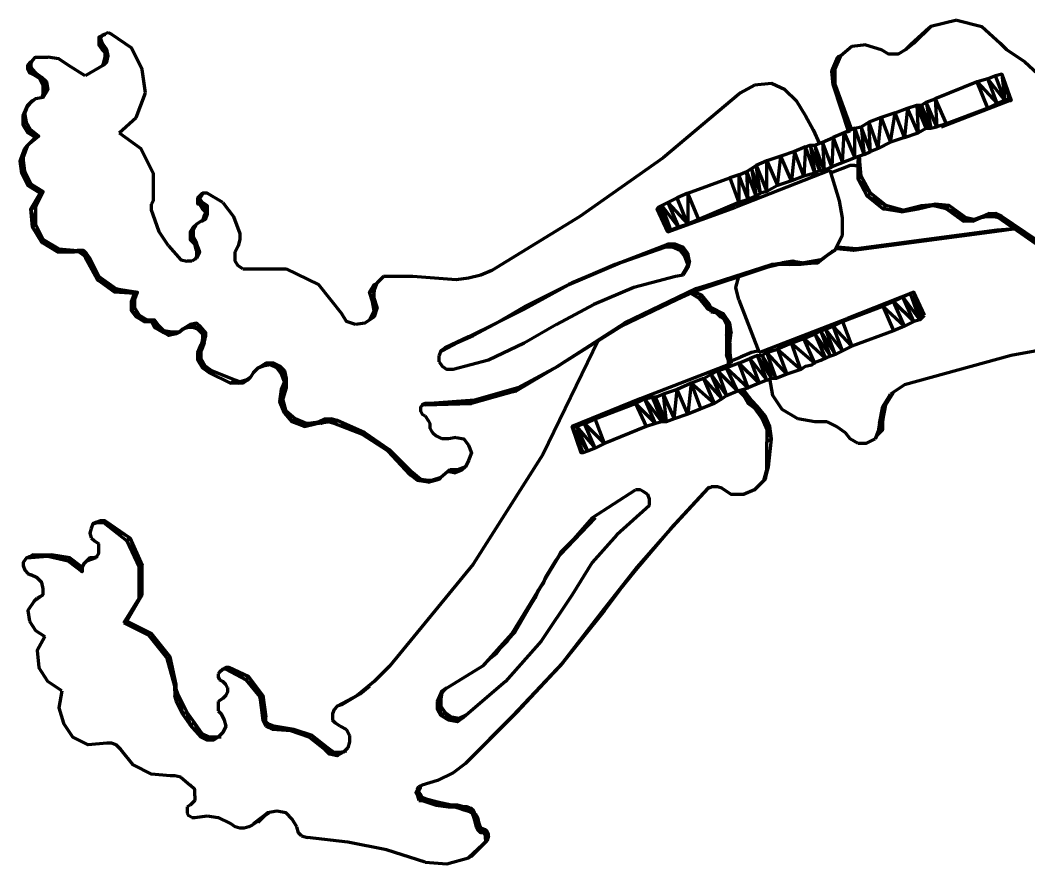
# Model space of a CAD drawing. Header units: inches. Extents: x -243 to 239, y -353 to 248.
# Drawn here: x -228.2 to -119.4, y -353.3 to -262.3 of the extents above; entities that cross this region are included whole.
import ezdxf

# ---------------------------------------------------------------- set-up
doc = ezdxf.new("R2010")
doc.units = ezdxf.units.IN
doc.layers.add('P', color=250, linetype='CONTINUOUS', lineweight=100)

msp = doc.modelspace()

# ---------------------------------------------------------------- linework, layer by layer
at = {"layer": 'P', "color": 161, "linetype": 'CONTINUOUS'}
for points in [[(-127.17, -262.33), (-130, -263), (-130.17, -263.17), (-132.17, -265), (-130, -263), (-131.83, -264.83)], [(-127.17, -262.33), (-124.5, -263), (-122.5, -264.83), (-122.33, -265)], [(-137, -265), (-138.5, -265.17), (-139.67, -266.17), (-140, -266.33)], [(-137, -265), (-135.33, -265.5), (-134.5, -266)], [(-132.67, -265.5), (-131.83, -264.83), (-132.67, -265.5)], [(-132.17, -265), (-132.67, -265.5)], [(-131.83, -264.83), (-132.17, -265)], [(-122.33, -265), (-122, -265.33), (-121.83, -265.5), (-119.83, -266.83), (-118, -268.5)], [(-140.67, -267.83), (-140, -266.33), (-140.33, -267.67), (-140.67, -267.83)], [(-140.33, -267.67), (-139.67, -266.17)], [(-132.67, -265.5), (-133.5, -266), (-134.5, -266)], [(-140.33, -267.67), (-140.33, -269.17), (-140.67, -267.83)], [(-140.33, -269.17), (-140.5, -269.33), (-140.67, -267.83)], [(-140.5, -269.33), (-138.83, -274.5)], [(-138.5, -274.17), (-140.33, -269.17)], [(-137.83, -279.5), (-137.83, -277.5), (-137.67, -277.17), (-137.83, -279.5)], [(-137.5, -279.17), (-137.67, -277.17)], [(-136.5, -281), (-137.83, -279.5), (-137.5, -279.17), (-136.5, -281)], [(-137.83, -279.5), (-136.83, -281.33)], [(-136.83, -281.33), (-134.83, -282.33), (-135.17, -282.67), (-136.83, -281.33), (-136.5, -281)], [(-133, -282.83), (-133.17, -283), (-135.17, -282.67), (-133, -282.83), (-134.83, -282.33), (-136.5, -281)], [(-133.17, -283), (-131, -282.33), (-131.33, -282.67)], [(-133.17, -283), (-131.33, -282.67), (-129.83, -282.33)], [(-133, -282.83), (-131, -282.33), (-129.5, -282.17)], [(-131.33, -282.67), (-129.5, -282.17)], [(-128.33, -282.67), (-129.83, -282.33), (-128, -282.33), (-129.5, -282.17), (-129.83, -282.33)], [(-128.33, -282.67), (-126.83, -283.17), (-127.17, -283.5), (-128.33, -282.67), (-128, -282.33)], [(-125.33, -283.83), (-125.5, -284), (-126.5, -284), (-125.33, -283.83), (-126.17, -283.67), (-126.5, -284), (-127.17, -283.5), (-126.17, -283.67), (-126.83, -283.17), (-128, -282.33)], [(-125.5, -284), (-124.5, -283.5), (-124.67, -283.67)], [(-125.5, -284), (-124.67, -283.67), (-124, -283.5), (-123.33, -283.5)], [(-125.33, -283.83), (-124.5, -283.5), (-123.67, -283.17)], [(-123.33, -283.5), (-122.33, -283.5), (-122.67, -283.67), (-123.33, -283.5), (-123, -283.17), (-124, -283.5), (-123.67, -283.17), (-124.67, -283.67)], [(-123.67, -283.17), (-123, -283.17)], [(-107.67, -294.67), (-115, -289), (-107.33, -294.5), (-114.67, -288.67), (-115, -289), (-122.67, -283.67), (-114.67, -288.67), (-122.33, -283.5), (-123, -283.17)]]:
    msp.add_lwpolyline(points, dxfattribs=at)
at = {"layer": 'P', "color": 171, "linetype": 'CONTINUOUS'}
for points in [[(-219.5, -264.33), (-219.33, -264), (-219.67, -264.17), (-219.33, -264)], [(-219.5, -264.33), (-219.67, -264.17), (-219.67, -264.67), (-219.33, -264.83)], [(-218.67, -263.67), (-219, -263.83), (-219.33, -264), (-219, -263.83)], [(-218.67, -263.67), (-218.33, -263.83), (-216.17, -265.33)], [(-219.67, -264.67), (-219.5, -264.33), (-219.33, -264.83)], [(-219.67, -264.67), (-219.67, -265)], [(-219.33, -264.83), (-219.17, -265), (-219.67, -265)], [(-219.17, -265), (-219.33, -265.5), (-219.67, -265), (-219.33, -264.83)], [(-218.83, -265.5), (-219, -265.83), (-219.33, -265.5), (-218.83, -265.5), (-219.17, -265)], [(-215, -267.67), (-216.17, -265.33)], [(-226.83, -266.67), (-226.5, -266.33), (-225.17, -266.33)], [(-223, -267.17), (-224, -266.5), (-225.17, -266.33)], [(-219.17, -267), (-219, -266.33), (-218.83, -266.83), (-219.17, -267.17)], [(-219, -265.83), (-218.67, -266.17), (-219, -266.33), (-219, -265.83)], [(-218.83, -266.83), (-218.67, -266.17), (-218.83, -265.5)], [(-227.33, -267.17), (-227, -266.83), (-227, -267)], [(-227, -267.33), (-227.17, -268), (-227.33, -267.67), (-227.33, -267.17), (-227, -267)], [(-227, -267.33), (-227.33, -267.67), (-227, -267), (-227, -267.33)], [(-227, -267.33), (-226.83, -267.67), (-227.17, -268)], [(-227, -266.83), (-226.83, -266.67), (-227, -267)], [(-221.17, -268.33), (-223, -267.17)], [(-219.17, -267.17), (-221.17, -268.33)], [(-219.17, -267.17), (-219.17, -267), (-219.33, -267.17)], [(-218.83, -266.83), (-219.17, -267)], [(-226.83, -267.67), (-226.83, -268.17), (-227.17, -268)], [(-226.83, -267.67), (-226.5, -268), (-226.83, -268.17)], [(-225.83, -268.5), (-225.67, -269.33), (-226, -268.67), (-225.83, -268.5), (-226.5, -268), (-226, -268.67), (-226.83, -268.17)], [(-225.33, -269), (-225.67, -270.17), (-225.67, -269.33), (-225.33, -269), (-225.83, -268.5)], [(-214.67, -270.17), (-215, -267.67)], [(-225.33, -269), (-225.17, -269.83), (-225.67, -270.17)], [(-149, -269.33), (-150.5, -270.17)], [(-145.67, -269.83), (-147.17, -269.17), (-149, -269.33)], [(-225.67, -270.67), (-226.5, -270.83)], [(-225.67, -270.67), (-225.67, -270.17), (-225.83, -270.67)], [(-225.67, -270.67), (-225.17, -269.83)], [(-215.67, -272.83), (-214.67, -270.17)], [(-150.5, -270.17), (-150.67, -270.33), (-158.83, -277.17), (-167.83, -283.5), (-177.33, -289.33)], [(-150.5, -270.17), (-158.83, -277.17)], [(-145.67, -269.83), (-144.5, -271), (-143.5, -272.67)], [(-227, -274.17), (-227.33, -274.5), (-227.83, -273.67), (-227, -274.17), (-227.5, -273.33), (-227.67, -272.33), (-227.83, -272.67), (-227.5, -271.83), (-227.67, -272.33)], [(-227.33, -271.5), (-226.83, -271), (-227.5, -271.83), (-227.33, -271.5), (-227.67, -272.33)], [(-226.83, -271), (-226.5, -270.83), (-227.33, -271.5)], [(-227.83, -272.67), (-227.5, -273.33), (-227.83, -273.67), (-227.83, -272.67)], [(-217.5, -274.5), (-215.67, -272.83)], [(-143.5, -272.67), (-142.67, -274.17), (-142, -275.67)], [(-227.67, -276.17), (-226.5, -275), (-227.33, -275.83)], [(-227, -274.17), (-226.5, -275), (-227.33, -274.5)], [(-226.5, -275), (-226.17, -274.83), (-227.33, -275.83)], [(-226.17, -274.83), (-227, -274.17)], [(-217.5, -274.5), (-215.17, -276.17), (-213.83, -278.83), (-213.83, -281.83), (-214, -282.17)], [(-227.33, -280.17), (-227, -280), (-227.67, -278.67), (-227.33, -280.17), (-228, -278.83), (-227.67, -278.67), (-227.83, -277.17), (-227.33, -275.83), (-228.17, -277.5), (-227.67, -276.17), (-227.33, -275.83)], [(-228.17, -277.5), (-227.83, -277.17), (-228, -278.83), (-228.17, -277.5)], [(-140.83, -278.5), (-151, -282.5)], [(-139.83, -281.83), (-140.33, -280.17), (-140.83, -278.5)], [(-227.33, -280.17), (-226, -281)], [(-227, -280), (-225.67, -280.83), (-226, -281), (-227, -280)], [(-226.83, -284.67), (-227, -282.67), (-226, -281), (-226.5, -282.5)], [(-226.5, -282.5), (-225.67, -280.83)], [(-209, -281.5), (-208.83, -281.33), (-208.67, -281.33)], [(-208.83, -281.5), (-209, -282.17), (-209, -281.5), (-208.67, -281.33)], [(-208.83, -281.5), (-209, -281.83), (-208.67, -281.33), (-208.83, -281.5)], [(-208.83, -281.5), (-208.67, -281.83), (-209, -282.17)], [(-208.83, -281.33), (-208.5, -281), (-208.67, -281.33)], [(-208.33, -281), (-208.5, -281)], [(-206.33, -282), (-208, -281), (-208.33, -281)], [(-226.5, -284.33), (-227, -282.67), (-226.5, -282.5), (-226.5, -284.33)], [(-214, -282.83), (-214, -282.17)], [(-208.67, -281.83), (-208.83, -282.17), (-209, -282.17)], [(-208.5, -282.67), (-208.83, -282.17), (-208.5, -282), (-208.5, -282.67)], [(-208.5, -282), (-208.67, -281.83)], [(-208, -282.33), (-208.17, -283), (-208.5, -282.67), (-208, -282.33), (-208.5, -282)], [(-208, -282.33), (-208, -282.83), (-208.17, -283), (-208.33, -283.5), (-208, -282.83), (-208, -283.33)], [(-206.33, -282), (-205.17, -283.5), (-204.5, -285.33)], [(-139.5, -283.67), (-139.83, -281.83)], [(-213.83, -283.33), (-214, -282.83)], [(-212.17, -286.67), (-213.17, -285.17), (-213.83, -283.33)], [(-208.17, -283.83), (-208.67, -284)], [(-208.17, -283.83), (-208, -283.33), (-208.5, -284), (-208.33, -283.5), (-208, -283.33)], [(-139.5, -285.5), (-139.5, -283.67)], [(-226.5, -284.33), (-225.67, -286), (-226.83, -284.67)], [(-225.67, -286), (-225.83, -286.33), (-226.83, -284.67), (-226.5, -284.33)], [(-209.5, -285), (-209.5, -284.67), (-209.83, -285.17), (-209.5, -285.67)], [(-209.5, -284.67), (-209.17, -284.33), (-209.5, -285)], [(-208.67, -284), (-209.17, -284.33)], [(-224, -287), (-224.17, -287.33), (-225.83, -286.33), (-224, -287), (-225.67, -286)], [(-209.83, -285.17), (-209.5, -285), (-209.5, -285.67)], [(-209.83, -285.17), (-209.83, -286)], [(-209.5, -285.67), (-209.17, -286.33), (-209.83, -286)], [(-209.17, -286.33), (-209.33, -286.5), (-209.83, -286), (-209.5, -285.67)], [(-204.5, -285.33), (-204.5, -286), (-204.67, -286.67), (-205, -287.33)], [(-139.5, -285.5), (-140.33, -287.17), (-141.83, -288.17)], [(-224, -287), (-222, -287.17)], [(-212.17, -286.67), (-210.83, -288.17), (-210.17, -288.33)], [(-209, -286.83), (-209.17, -287.17), (-209.33, -286.5), (-209, -286.83), (-209.17, -286.33)], [(-209, -286.83), (-208.83, -287.33), (-209.17, -287.17), (-209.17, -287.83), (-208.83, -287.33), (-209.17, -288)], [(-164, -288.67), (-158.33, -286.5), (-158.67, -286.83)], [(-164, -288.67), (-158.67, -286.83)], [(-163.5, -288.5), (-158.33, -286.5)], [(-157.83, -286.83), (-158.67, -286.83), (-157.5, -286.5), (-158.33, -286.5)], [(-157.5, -286.5), (-156.67, -286.83), (-157.83, -286.83)], [(-156.67, -286.83), (-157, -287.17), (-157.83, -286.83), (-157.5, -286.5)], [(-156.17, -287.5), (-156.5, -287.83), (-157, -287.17), (-156.17, -287.5), (-156.67, -286.83)], [(-224.17, -287.33), (-222, -287.17), (-222.33, -287.33)], [(-224.17, -287.33), (-222.33, -287.33)], [(-221.17, -287.83), (-221.83, -287.33), (-221, -287.5), (-221.33, -287.17), (-221.83, -287.33), (-222.33, -287.33), (-221.33, -287.17), (-222, -287.17)], [(-221.17, -287.83), (-220.67, -288), (-221, -288.17), (-221.17, -287.83), (-221, -287.5)], [(-218, -291.67), (-219.83, -290.33), (-217.83, -291.33), (-219.67, -290), (-219.83, -290.33), (-221, -288.17), (-219.67, -290), (-220.67, -288), (-221, -287.5)], [(-209.17, -288), (-209.67, -288.33)], [(-209.33, -288.17), (-209.17, -287.83), (-209.17, -288)], [(-205, -287.83), (-205, -287.33)], [(-205, -288.33), (-205, -287.83)], [(-156, -288.33), (-156.17, -287.5), (-156.17, -288.67), (-156.5, -287.83)], [(-141.83, -288.17), (-143.67, -288.5), (-142.17, -288.5), (-144, -288.67)], [(-140.33, -287.17), (-140.67, -287.33), (-141.83, -288.17), (-142.17, -288.5)], [(-142.17, -288.5), (-140.67, -287.33)], [(-209.67, -288.33), (-210.17, -288.33)], [(-204.67, -288.83), (-205, -288.33)], [(-204.17, -289.17), (-204.67, -288.83)], [(-204.17, -289.17), (-199.5, -289.17)], [(-199.5, -289.17), (-196, -290.83), (-193.5, -294)], [(-163.5, -288.5), (-164, -288.67), (-169, -290.83), (-163.5, -288.5), (-168.67, -290.67), (-169, -290.83)], [(-156.17, -289), (-156.83, -289.83), (-156.5, -289.33), (-156.17, -289)], [(-156, -288.33), (-156.17, -288.67), (-156.5, -289.33), (-156, -288.33), (-156.17, -289), (-156.67, -289.83)], [(-146.33, -288.67), (-147.17, -288.67), (-147.67, -289), (-155.33, -291.33), (-155.67, -291.67)], [(-146.33, -288.67), (-147.67, -289), (-155.67, -291.67)], [(-155.33, -291.33), (-147.17, -288.67)], [(-147.17, -288.67), (-146, -288.5)], [(-144, -288.67), (-145.17, -288.67), (-144.83, -288.33), (-146, -288.5), (-145.17, -288.67), (-146.33, -288.67), (-146, -288.5)], [(-144.83, -288.33), (-143.67, -288.5), (-144, -288.67), (-144.83, -288.33)], [(-189, -290), (-189.67, -290.67)], [(-188.17, -290), (-189, -290)], [(-183.5, -290.17), (-185.83, -290), (-188.17, -290)], [(-181.17, -290.33), (-183.5, -290.17)], [(-177.33, -289.33), (-178.5, -289.83), (-179.83, -290.17), (-181.17, -290.33)], [(-157.5, -290), (-162, -291.17), (-166.33, -293), (-170.33, -295.17)], [(-156.67, -289.83), (-157.5, -290)], [(-215.83, -291.83), (-218, -291.67), (-217.83, -291.33)], [(-217.83, -291.33), (-215.5, -291.67), (-215.83, -291.83), (-217.83, -291.33)], [(-190, -292.33), (-190, -291.5), (-189.67, -290.67), (-190.5, -291.67), (-190, -290.83), (-189.67, -290.67)], [(-169, -290.83), (-173.83, -293.5), (-176.83, -295), (-179.83, -296.5)], [(-168.67, -290.67), (-173.67, -293.17), (-176.5, -294.83), (-179.33, -296.33)], [(-173.83, -293.5), (-168.67, -290.67)], [(-155.33, -291.33), (-163, -295), (-155.67, -291.67), (-163.33, -295.33), (-163, -295), (-170.5, -299.83)], [(-216.17, -293.67), (-216.17, -292.67), (-215.83, -291.83), (-215.83, -292.5)], [(-215.83, -293.33), (-216.17, -292.67), (-215.83, -292.5), (-215.83, -293.33)], [(-215.83, -292.5), (-215.5, -291.67)], [(-190.5, -291.67), (-190, -291.5), (-190.17, -292.67), (-190.5, -291.67)], [(-189.67, -293.33), (-190, -292.33), (-190, -293.67), (-190.17, -292.67), (-190, -292.33)], [(-215.83, -293.33), (-215.33, -294.17), (-216.17, -293.67)], [(-215.33, -294.17), (-215.67, -294.33), (-216.17, -293.67), (-215.83, -293.33)], [(-189.67, -293.33), (-190, -293.67), (-190.5, -294.67), (-189.67, -293.33), (-190, -294.33), (-191, -295), (-192, -295.17)], [(-176.83, -295), (-173.67, -293.17), (-173.83, -293.5)], [(-213.67, -295.5), (-214, -294.83), (-213.17, -295.33), (-213.67, -294.67), (-214, -294.83), (-214.5, -294.67), (-214.83, -294.83), (-215.67, -294.33), (-214.5, -294.67), (-215.33, -294.17)], [(-214.5, -294.67), (-213.67, -294.67)], [(-192, -295.17), (-193, -294.83), (-193.5, -294)], [(-214.83, -294.83), (-214, -294.83)], [(-213.67, -295.5), (-212.67, -295.83), (-212.83, -296), (-213.67, -295.5), (-213.17, -295.33)], [(-212.17, -296.33), (-212.83, -296), (-211.83, -296), (-212.67, -295.83), (-213.17, -295.33)], [(-211.33, -296.17), (-210.67, -295.67), (-210.17, -295.5)], [(-210.67, -295.67), (-211, -296), (-211.33, -296.17)], [(-211, -296), (-210.33, -295.5)], [(-210.17, -295.5), (-209.17, -295), (-209.5, -295.5), (-210.17, -295.5), (-209.83, -295.17), (-210.67, -295.67), (-210.33, -295.5)], [(-210.33, -295.5), (-209.83, -295.17)], [(-209, -295.67), (-209.5, -295.5), (-208.67, -295.5), (-209.17, -295), (-209.83, -295.17)], [(-208.67, -295.5), (-208.5, -296.17), (-209, -295.67), (-208.67, -295.5)], [(-208.17, -296), (-208.67, -295.5)], [(-176.5, -294.83), (-176.83, -295), (-179.33, -296.33), (-179.83, -296.5), (-182.33, -297.67)], [(-170.33, -295.17), (-173.83, -297.17), (-177.67, -299), (-181.5, -300)], [(-163, -295), (-170.17, -299.67), (-174.5, -302)], [(-170.5, -299.83), (-163.33, -295.33)], [(-211, -296), (-211.83, -296), (-211.33, -296.17), (-212.17, -296.33), (-211.83, -296)], [(-208.5, -296.17), (-208.5, -296.83), (-208.67, -297.33)], [(-208.17, -296), (-208.17, -296.5), (-208.5, -296.83)], [(-208.5, -296.83), (-208.17, -296), (-208.5, -296.17)], [(-208.33, -297.17), (-208.5, -296.83)], [(-208.33, -297.17), (-208.17, -296.5)], [(-182.67, -298), (-179.83, -296.5)], [(-182.33, -297.67), (-179.33, -296.33)], [(-208.17, -299.67), (-208.5, -299.83), (-209, -299), (-208.17, -299.67), (-208.67, -298.83), (-208.67, -298), (-209, -298.17), (-208.67, -297.33), (-208.67, -298)], [(-208.33, -297.17), (-208.67, -297.33)], [(-208.33, -297.17), (-208.67, -298)], [(-182.33, -297.67), (-182.83, -298), (-183, -298.5)], [(-182.33, -297.67), (-182.67, -298), (-182.83, -298)], [(-209, -298.17), (-208.67, -298.83), (-209, -299), (-209, -298.17)], [(-183, -299.17), (-183, -298.5)], [(-182.83, -298), (-182.67, -298)], [(-208.5, -299.83), (-207.5, -300.17), (-207.83, -300.33), (-208.5, -299.83)], [(-205, -301.17), (-207.5, -300.17), (-208.17, -299.67)], [(-203, -300.33), (-202.5, -299.83)], [(-202.5, -299.83), (-201.67, -299.33)], [(-202, -299.67), (-202.5, -299.83)], [(-202.5, -299.83), (-202, -299.67)], [(-199.67, -300.17), (-199.67, -301.33), (-200, -300.5), (-199.67, -300.17), (-200.17, -299.67), (-200, -300.5), (-200.5, -299.83), (-200.17, -299.67), (-200.83, -299.33), (-200.5, -299.83), (-201.17, -299.5), (-200.83, -299.33), (-201.67, -299.33), (-201.17, -299.5), (-202, -299.67), (-201.67, -299.33)], [(-170.5, -299.83), (-174.67, -302.33), (-174.5, -302), (-179.17, -303.33), (-174.67, -302.33), (-179.5, -303.67), (-179.17, -303.33), (-184, -303.67)], [(-183, -299.17), (-182.67, -299.67), (-182.17, -300)], [(-181.5, -300), (-182.17, -300)], [(-170.17, -299.67), (-170.5, -299.83), (-174.5, -302)], [(-204.5, -301.33), (-204.67, -301.5), (-205.5, -301.5), (-204.5, -301.33), (-205, -301.17), (-205.5, -301.5), (-207.83, -300.33)], [(-204.67, -301.5), (-203.83, -301.17), (-204.17, -301.5)], [(-203.67, -301.17), (-204.17, -301.5), (-204.67, -301.5)], [(-203, -300.33), (-203.33, -300.83), (-203.83, -301.17), (-204.5, -301.33)], [(-203.67, -301.17), (-203.33, -300.83), (-204.17, -301.5)], [(-199.67, -300.17), (-199.5, -301), (-199.67, -301.33), (-200, -302.17), (-199.5, -301), (-199.5, -302)], [(-197.33, -305.83), (-198.5, -305.33), (-197.5, -306.17), (-198.83, -305.67), (-198.5, -305.33), (-199.5, -304.5), (-198.83, -305.67), (-199.67, -304.67), (-199.5, -304.5), (-199.83, -303.17), (-199.67, -304.67), (-200.17, -303.5), (-200, -302.17), (-199.5, -302)], [(-199.83, -303.17), (-200.17, -303.5), (-199.5, -302), (-199.83, -303.17)], [(-185, -304), (-184.67, -303.83)], [(-185, -304), (-185, -304.5), (-184.83, -304.83), (-184.5, -305)], [(-184.5, -303.83), (-184.83, -303.83), (-184.5, -303.67), (-184.83, -303.83)], [(-184.5, -303.67), (-184.67, -303.83)], [(-184.5, -303.83), (-179.5, -303.67), (-184.5, -303.67)], [(-184, -303.67), (-184.5, -303.83), (-184.5, -303.67)], [(-195, -305.67), (-195.33, -305.33), (-195.67, -305.83), (-196, -305.67), (-196.17, -305.83), (-197.33, -305.83), (-197.5, -306.17)], [(-197.33, -305.83), (-196, -305.67), (-195.33, -305.33), (-194.67, -305.33)], [(-194.33, -305.83), (-195, -305.67), (-194.67, -305.33)], [(-191.33, -307), (-194, -305.5), (-194.67, -305.33)], [(-194, -305.5), (-194.33, -305.83), (-194.67, -305.33)], [(-188.5, -308.83), (-191.33, -307), (-188.33, -308.67), (-191, -306.83), (-194, -305.5)], [(-184.5, -305), (-184.17, -305.5), (-184, -305.83), (-184, -306.33), (-183.83, -306.67), (-183.67, -306.83), (-183.33, -307.17)], [(-197.5, -306.17), (-196.17, -305.83), (-195, -305.67)], [(-191, -306.83), (-191.33, -307), (-194.33, -305.83)], [(-182.67, -307.5), (-183.33, -307.17)], [(-182, -307.5), (-182.67, -307.5)], [(-181.17, -307.33), (-182, -307.5)], [(-181.17, -307.33), (-180.33, -307.5), (-179.83, -308.17)], [(-188.5, -308.83), (-186, -311), (-186.17, -311.33), (-188.5, -308.83), (-188.33, -308.67)], [(-185.33, -312), (-186.17, -311.33), (-185, -311.83), (-186, -311), (-188.33, -308.67)], [(-179.83, -308.17), (-179.5, -309), (-179.83, -309.83), (-180.17, -310.5), (-181, -310.83)], [(-181.83, -310.83), (-182.83, -311.67), (-183.83, -312)], [(-181.83, -310.83), (-181.33, -311.17), (-182.17, -311)], [(-181, -310.83), (-181.83, -310.83)], [(-180.17, -310.5), (-180.5, -310.83), (-181, -310.83), (-181.33, -311.17)], [(-181.33, -311.17), (-180.5, -310.83)], [(-185, -311.83), (-183.83, -312), (-185.33, -312)], [(-183.83, -312), (-184.17, -312.17), (-185.33, -312), (-185, -311.83)], [(-183, -311.83), (-182.83, -311.67), (-184.17, -312.17)], [(-184.17, -312.17), (-183, -311.83)]]:
    msp.add_lwpolyline(points, dxfattribs=at)
at = {"layer": 'P', "color": 0, "linetype": 'CONTINUOUS'}
for points in [[(-121.5, -270.83), (-122.33, -268.17), (-121.33, -271), (-122.33, -268.17), (-122, -271), (-123.83, -268.67)], [(-122.33, -268.17), (-123, -268.33), (-123.83, -268.67)], [(-122, -271), (-123, -268.33)], [(-122.33, -268.17), (-122.33, -268.17)], [(-125, -269), (-129.5, -270.83)], [(-122.83, -271.33), (-123.83, -268.67), (-125, -269), (-122.83, -271.33), (-123.83, -271.83), (-125, -269)], [(-133.83, -272.33), (-132.5, -271.83), (-131.5, -271.5), (-131, -271.5), (-130.5, -271.17)], [(-131.5, -271.5), (-131.33, -274.5), (-132.5, -271.83), (-132.83, -275), (-133.83, -272.33)], [(-130.5, -274), (-131.5, -271.5), (-130.17, -274), (-131.33, -271.5)], [(-130.5, -271.17), (-129.5, -270.83), (-129.33, -273.83), (-130.5, -271.17), (-130, -274), (-131, -271.5), (-130.17, -274)], [(-129.5, -270.83), (-128.33, -273.5), (-129.33, -273.83)], [(-128.83, -273.83), (-121.5, -271)], [(-123.83, -271.83), (-128.33, -273.5)], [(-121.5, -270.83), (-122, -271), (-122.83, -271.33)], [(-121.33, -271), (-121.5, -270.83)], [(-121.5, -271), (-121.33, -271)], [(-132.83, -275), (-134.33, -275.5), (-133.83, -272.33), (-135.33, -272.83), (-134.33, -275.5), (-135.67, -276.17), (-135.33, -272.83), (-136.67, -273.33), (-135.67, -276.17), (-136.5, -276.5), (-136.67, -273.33)], [(-137.17, -276.83), (-138.17, -277.17), (-138.17, -274), (-139.33, -274.5), (-138.17, -277.17)], [(-138.17, -274), (-137.5, -273.83), (-137.17, -276.83), (-138.17, -274)], [(-136.5, -276.5), (-137.5, -273.83), (-136.67, -273.33)], [(-132.83, -275), (-131.33, -274.5), (-130.5, -274), (-130, -274), (-129.33, -273.83)], [(-140.5, -275), (-140.67, -278.17), (-141.67, -275.5), (-141.5, -278.5), (-142.5, -275.83), (-142, -278.5), (-143, -275.83), (-142.5, -278.83), (-143.5, -276), (-143.67, -279.17), (-144.67, -276.5), (-145, -279.67), (-146.17, -277)], [(-143.5, -276), (-143, -275.83), (-142.5, -275.83), (-141.67, -275.5), (-140.5, -275)], [(-139.5, -277.67), (-139.33, -274.5), (-140.5, -275), (-139.5, -277.67)], [(-143.5, -276), (-144.67, -276.5), (-146.17, -277)], [(-145, -279.67), (-146.5, -280.17), (-146.17, -277), (-147.67, -277.5), (-146.5, -280.17), (-147.67, -280.83), (-147.67, -277.5), (-148.83, -278), (-147.67, -280.83), (-148.33, -281), (-148.83, -278)], [(-138.17, -277.17), (-140.67, -278.17)], [(-137.17, -276.83), (-136.5, -276.5)], [(-149.83, -278.67), (-149.33, -278.33), (-148.83, -281.33), (-149.83, -278.67)], [(-148.33, -281), (-149.33, -278.33), (-148.83, -278)], [(-142.5, -278.83), (-142, -278.5), (-141.5, -278.5), (-140.67, -278.17)], [(-138.17, -278), (-138.67, -278), (-139.5, -278.33), (-140.83, -278.83)], [(-138.17, -278), (-137.83, -278)], [(-156.17, -281), (-151.67, -279.33), (-150.67, -282)], [(-150.67, -279), (-150.67, -282), (-155, -283.83)], [(-150.67, -279), (-151.67, -279.33)], [(-149.67, -281.67), (-150.67, -279), (-149.83, -278.67)], [(-148.83, -281.33), (-149.67, -281.67), (-149.83, -278.67)], [(-142.5, -278.83), (-143.67, -279.17), (-145, -279.67)], [(-155, -283.83), (-156.17, -281), (-156.17, -284.33), (-157.33, -281.5), (-158.33, -282), (-156.17, -284.33), (-157.17, -284.67), (-158, -285)], [(-156.17, -281), (-157.33, -281.5)], [(-148.83, -281.33), (-148.33, -281)], [(-158.33, -285.17), (-158.33, -285.17), (-159.5, -282.67), (-159.33, -282.5)], [(-158, -285), (-159, -282.33), (-159.33, -282.5), (-158, -285), (-158.33, -285.17), (-159.33, -282.5)], [(-158.33, -282), (-157.17, -284.67), (-159, -282.33), (-158.33, -282)], [(-158.33, -285.17), (-151, -282.5)], [(-149.67, -281.67), (-150.67, -282)], [(-155, -283.83), (-156.17, -284.33)], [(-130.67, -294.17), (-131.83, -291.67), (-139, -294.5)], [(-131.83, -291.67), (-132.17, -291.83), (-134, -292.67)], [(-134, -292.67), (-131.83, -294.83), (-133, -292.17)], [(-131.17, -294.67), (-133, -292.17)], [(-130.83, -294.33), (-131.83, -291.67), (-131.17, -294.67), (-132.17, -291.83)], [(-131.83, -291.67), (-131.83, -291.67)], [(-139.5, -294.83), (-135.17, -293.17), (-134, -295.83), (-138.5, -297.5)], [(-132.83, -295.33), (-134, -292.67), (-135.17, -293.17), (-132.83, -295.33), (-134, -295.83)], [(-131.17, -294.67), (-131.83, -294.83), (-132.83, -295.33)], [(-131.17, -294.67), (-130.83, -294.33), (-130.67, -294.17)], [(-145, -297.17), (-143.67, -296.67), (-142.5, -296.17), (-141.83, -295.83), (-141.33, -295.67)], [(-139.5, -298), (-141.33, -295.67), (-140.33, -298.33), (-141.83, -295.83)], [(-141.33, -295.67), (-140.5, -295.33)], [(-140.5, -295.33), (-139.5, -294.83), (-138.5, -297.5), (-140.5, -295.33)], [(-138.5, -297.5), (-139.5, -298), (-140.5, -295.33)], [(-145, -297.17), (-142.5, -299.33), (-143.67, -296.67)], [(-142.5, -296.17), (-141.33, -298.83), (-143.67, -296.67)], [(-142.5, -296.17), (-140.83, -298.5), (-141.83, -295.83)], [(-145.5, -300.5), (-147.67, -298.17), (-146.5, -297.83), (-145.5, -300.5)], [(-144, -300), (-145, -297.17), (-146.5, -297.83), (-144, -300), (-145.5, -300.5), (-146.67, -301)], [(-151.5, -299), (-151.33, -299), (-150.5, -298.67)], [(-148.5, -301.5), (-150.67, -299.33), (-149.5, -298.83), (-148.5, -301.5)], [(-149.33, -298.17), (-150.5, -298.67)], [(-147.67, -301.17), (-148.67, -298.5), (-149.5, -298.83), (-147.67, -301.17), (-148.5, -301.5), (-149.67, -302)], [(-148.5, -298), (-149.33, -298.17)], [(-147.67, -301.17), (-147.17, -301), (-148.67, -298.5), (-148.17, -298.5), (-147.17, -301)], [(-146.67, -301), (-147.67, -298.17), (-148.17, -298.5), (-146.67, -301), (-147.17, -301)], [(-144, -300), (-143.5, -299.67), (-142.83, -299.5), (-142.33, -299.17), (-141.83, -299), (-141.17, -298.67), (-140.67, -298.5), (-140.17, -298.33), (-139.5, -298)], [(-154.5, -301), (-153.67, -300.5), (-153, -300.17), (-152, -299.83)], [(-153, -300.17), (-150.83, -302.33), (-152, -299.83)], [(-149.67, -302), (-150.67, -299.33), (-152, -299.83), (-149.67, -302)], [(-154.5, -301), (-155.83, -301.5), (-157.33, -302.17)], [(-154.5, -301), (-153.33, -303.67), (-155.83, -301.5), (-154.83, -304.17)], [(-154.5, -301), (-152.5, -303.17), (-153.67, -300.5)], [(-153, -300.17), (-152, -302.83), (-153.67, -300.5)], [(-156.17, -304.83), (-157.67, -305.33), (-157.33, -302.17), (-158.83, -302.67), (-157.67, -305.33), (-158.5, -305.67), (-158.83, -305.67)], [(-155.83, -301.5), (-156.17, -304.83), (-157.33, -302.17)], [(-153.33, -303.67), (-152.5, -303.17), (-152, -302.83), (-150.83, -302.33), (-149.67, -302)], [(-161.33, -303.17), (-168.67, -306.17)], [(-159.67, -305.83), (-160.83, -303.17), (-161.83, -303.67), (-159.67, -305.83), (-160.67, -306.17)], [(-159, -305.67), (-160.83, -303.17), (-160, -303), (-159, -305.67)], [(-160, -303), (-159.83, -303), (-158.83, -305.67), (-160, -303)], [(-158.83, -305.67), (-159.67, -303), (-159.83, -303)], [(-158.5, -305.67), (-159.67, -303), (-158.83, -302.67), (-158.5, -305.67)], [(-166.17, -305.33), (-161.83, -303.67), (-160.67, -306.17), (-165.17, -308)], [(-153.33, -303.67), (-156.17, -304.83)], [(-167.33, -305.83), (-166.17, -305.33)], [(-165.17, -308), (-166.17, -305.33)], [(-168.67, -306.17), (-168.67, -306.17), (-167.67, -309)], [(-167, -308.83), (-168.67, -306.17), (-168.17, -306.17), (-167, -308.83)], [(-168.67, -306.17), (-167.5, -309), (-167.67, -309), (-168.67, -306.17), (-168.67, -306.17)], [(-166.17, -308.5), (-167.33, -305.83), (-168.17, -306.17), (-166.17, -308.5), (-167, -308.83), (-167.5, -309)], [(-166.17, -308.5), (-165.17, -308), (-167.33, -305.83)], [(-158.83, -305.67), (-159, -305.67), (-159.67, -305.83)]]:
    msp.add_lwpolyline(points, dxfattribs=at)
at = {"layer": 'P', "color": 141, "linetype": 'CONTINUOUS'}
for points in [[(-121, -284.83), (-122.83, -285), (-123.17, -285.17), (-138, -287), (-138.33, -287.17), (-140, -286.83), (-140.17, -287), (-140.33, -287)], [(-121, -284.83), (-122.83, -285), (-138, -287)], [(-120.83, -284.83), (-123.17, -285.17)], [(-123.17, -285.17), (-138.33, -287.17)], [(-140.17, -287), (-140.33, -287)], [(-140, -286.83), (-140.17, -286.83)], [(-138.33, -287.17), (-140.17, -287)], [(-138, -287), (-140, -286.83)], [(-150.67, -292.5), (-151, -291.17), (-150.67, -290)], [(-150.67, -292.5), (-148.5, -298.17)], [(-148.5, -298.17), (-139, -294.5)], [(-109.5, -296.33), (-121.33, -298.5), (-132.83, -301.67), (-134.33, -302.67)], [(-144.33, -305.33), (-146, -304.33), (-147, -302.83), (-147.33, -301)], [(-135.17, -304), (-134.83, -303.83), (-134.33, -302.67)], [(-135.17, -304), (-134.33, -302.67)], [(-134.83, -303.83), (-134, -302.5)], [(-135.83, -307.17), (-135.17, -306.5), (-135.17, -305.5), (-134.83, -303.83)], [(-135.17, -304), (-135.17, -305.5), (-135.5, -305.83)], [(-135.5, -305.83), (-135.17, -304)], [(-141.17, -305.67), (-142.5, -305.67), (-144.33, -305.33)], [(-139.17, -306.83), (-140.17, -306.17), (-141.17, -305.67)], [(-135.5, -305.83), (-135.17, -306.5), (-135.67, -306.67), (-135.83, -307.17), (-136, -307.5)], [(-135.5, -305.83), (-135.67, -306.67), (-136, -307.5)], [(-137.83, -308), (-138.67, -307.5), (-139.17, -306.83)], [(-136, -307.5), (-137, -308), (-137.83, -308)]]:
    msp.add_lwpolyline(points, dxfattribs=at)
at = {"layer": 'P', "color": 151, "linetype": 'CONTINUOUS'}
for points in [[(-155, -292.33), (-154.67, -292), (-155.83, -291.67)], [(-155.83, -291.83), (-155, -292.33), (-154.17, -293.33), (-154, -293.5)], [(-153.83, -293), (-154.67, -292), (-155.5, -291.67)], [(-155, -292.33), (-153.83, -293), (-154.17, -293.33)], [(-153.83, -293.67), (-153.67, -293.33), (-154, -293.5), (-153.67, -293.33), (-154.17, -293.33)], [(-154, -293.5), (-153.5, -293.67), (-153, -294), (-152.67, -294.33), (-152.33, -294.5), (-152, -295.17), (-152, -296), (-152, -296.83), (-152, -297.67), (-152, -298.5), (-151.83, -299), (-151.83, -299.5)], [(-153.67, -293.33), (-153.83, -293)], [(-153.83, -293.67), (-153.33, -293.5), (-153.67, -293.83)], [(-151.67, -297.17), (-151.5, -296), (-151.67, -295), (-152.33, -294), (-153.67, -293.33), (-153.67, -293.33)], [(-151.67, -295), (-152.67, -294.17), (-152.33, -294), (-153.67, -293.83)], [(-152, -296.33), (-151.67, -295), (-152, -295.17)], [(-165.83, -296.83), (-171.83, -309.17), (-179.33, -321), (-188.33, -332), (-190, -333.67)], [(-152, -296.33), (-151.5, -296), (-152, -297.33)], [(-152, -298.5), (-151.67, -297.17), (-152, -297.33)], [(-151.67, -297.17), (-151.67, -298.17), (-151.5, -299.33)], [(-151.67, -298.17), (-152, -298.5), (-151.5, -299.33)], [(-151.5, -299.33), (-151.83, -299.5), (-161.33, -303.17)], [(-149.33, -303.33), (-149.83, -302.67), (-150.17, -302.17)], [(-150.67, -302.33), (-150.17, -302.83), (-149.67, -303.67)], [(-147.33, -306.17), (-147.67, -306.5), (-147.83, -305), (-148.17, -305.33), (-148.67, -304), (-149, -304.17), (-149.33, -303.33), (-149.67, -303.67), (-149.83, -302.67), (-150.17, -302.83), (-150.33, -302.33)], [(-148.67, -304), (-149.33, -303.33)], [(-149, -304.17), (-149.67, -303.67)], [(-149, -304.17), (-148.17, -305.33), (-147.67, -306.5), (-147.67, -307.83)], [(-148.67, -312.67), (-147.83, -311.83), (-147.5, -310.5), (-147.17, -307.5), (-147.33, -306.17), (-147.83, -305), (-148.67, -304)], [(-147.67, -306.5), (-147.17, -307.5), (-147.67, -307.83)], [(-149, -313), (-148, -312), (-147.67, -310.83), (-147.67, -307.83)], [(-147.5, -310.5), (-147.67, -310.83), (-147.83, -311.83), (-148, -312), (-148.67, -312.67), (-149, -313), (-150.17, -313.5), (-151.5, -313.5), (-152.5, -312.83)], [(-166.5, -316), (-161.83, -313)], [(-154, -312.83), (-157.83, -317), (-158, -317.17), (-161.67, -321.33), (-161.83, -321.67)], [(-160.5, -313.5), (-161, -313.17), (-161.33, -313), (-161.83, -313)], [(-158, -317.17), (-154, -312.83)], [(-157.83, -317), (-153.83, -312.67)], [(-154, -312.83), (-153.67, -312.67)], [(-152.5, -312.83), (-153, -312.67), (-153.67, -312.67)], [(-160.33, -314.67), (-160.33, -314), (-160.5, -313.5)], [(-160.67, -315), (-163.83, -317.83), (-166.5, -320.83), (-168.67, -324.33)], [(-160.33, -314.67), (-160.67, -315)], [(-219.83, -316.5), (-219.5, -316.33), (-220.33, -316.67)], [(-219, -316.33), (-219.5, -316.33), (-220, -316.5)], [(-219.83, -316.5), (-219, -316.33), (-219.17, -316.5)], [(-219, -316.33), (-216.33, -318.17), (-215, -321.17)], [(-166.5, -316), (-170, -320), (-172.83, -324.67), (-175.17, -328.5)], [(-172.5, -324.33), (-169.83, -319.67), (-166.17, -316)], [(-166.17, -316), (-170, -320), (-169.83, -319.67)], [(-220, -316.5), (-220.33, -316.67), (-220.5, -317.17), (-220.67, -317.67), (-220.5, -318.17)], [(-220.33, -316.67), (-219.83, -316.5), (-219.17, -316.5)], [(-216.67, -318.5), (-216.33, -318.17), (-219.17, -316.5)], [(-219.17, -316.5), (-216.67, -318.5), (-215.33, -321.33)], [(-157.83, -317), (-161.67, -321.33), (-165.17, -326), (-169.67, -331.67), (-174.67, -337)], [(-158, -317.17), (-161.83, -321.67), (-165.5, -326.17)], [(-220.5, -318.17), (-220.17, -318.5)], [(-220.17, -318.5), (-219.67, -318.83)], [(-216.67, -318.5), (-215, -321.17), (-215.33, -321.33)], [(-219.67, -319.83), (-219.67, -319.33), (-219.67, -318.83)], [(-227.5, -320.33), (-227.83, -320.83), (-227.83, -321.17), (-227.67, -321.67)], [(-227.5, -320.33), (-227.17, -320.17), (-227, -320.33)], [(-225.17, -320.17), (-227, -320.33), (-227.5, -320.33)], [(-227.17, -320.17), (-226.83, -320), (-224.83, -320)], [(-220, -320.33), (-220.17, -320.33), (-220.5, -320.5), (-220.67, -320.33), (-221.33, -321), (-221.5, -321.33), (-221.5, -321.83), (-222.83, -320.33), (-223, -320.67), (-224.83, -320), (-225.17, -320.17), (-226.83, -320), (-227, -320.33)], [(-221.5, -321.83), (-223, -320.67), (-225.17, -320.17)], [(-221.5, -321.33), (-222.83, -320.33), (-224.83, -320)], [(-220.5, -320.5), (-221, -320.67)], [(-220.17, -320.33), (-220.67, -320.33)], [(-220, -320.33), (-220.5, -320.5)], [(-219.83, -320.17), (-220.17, -320.33)], [(-219.67, -319.83), (-220, -320.33)], [(-170, -320), (-170.5, -320.67), (-171, -321.5), (-171.5, -322.33), (-171.83, -323.17), (-172.33, -323.83), (-172.67, -324.67), (-173.17, -325.5), (-173.67, -326.33), (-174.17, -327), (-174.67, -327.83), (-175.17, -328.67), (-175.67, -329.33), (-176.33, -330), (-176.83, -330.67), (-177.67, -331.33), (-178.33, -332)], [(-227.67, -321.67), (-227.33, -322)], [(-215, -324.33), (-215.33, -321.33)], [(-215.33, -324.67), (-215.33, -321.33)], [(-215, -324.33), (-215, -321.17)], [(-161.67, -321.33), (-165.5, -326.17)], [(-227.33, -322), (-227, -322.17)], [(-225.67, -324.33), (-225.67, -323.67), (-225.83, -323), (-226.33, -322.5), (-227, -322.17)], [(-226.67, -325), (-227.33, -326), (-227.17, -327.17)], [(-225.67, -324.33), (-226.67, -325), (-226.33, -324.67)], [(-225.67, -324.33), (-226.67, -325)], [(-225.67, -324.33), (-226.33, -324.67)], [(-217, -327.33), (-215.33, -324.67)], [(-215, -324.33), (-215.33, -324.67), (-216.67, -327.17)], [(-211.33, -334), (-212, -331), (-214, -328.5), (-216.67, -327.17), (-215, -324.33)], [(-168.67, -324.33), (-172, -329.33), (-175.83, -333.67), (-180.33, -337.5)], [(-172.5, -324.33), (-174.83, -328.33), (-178, -331.67)], [(-165.5, -326.17), (-170, -332), (-175, -337.33)], [(-165.5, -326.17), (-165.17, -326), (-170, -332)], [(-227.17, -327.17), (-226.5, -328.17)], [(-217, -327.33), (-216.67, -327.17), (-214.33, -328.67)], [(-217, -327.33), (-214.33, -328.67), (-212.33, -331.17)], [(-226.5, -328.17), (-225.5, -328.83)], [(-225.5, -328.83), (-226.33, -330.33), (-226.17, -332.17)], [(-211.5, -335.33), (-211.33, -334.5), (-211.5, -334.67), (-211.33, -334), (-211.5, -334.17), (-212, -331), (-212.33, -331.17), (-214, -328.5), (-214.33, -328.67)], [(-175.17, -328.5), (-178.33, -332), (-182.33, -334.5), (-182.83, -335)], [(-211.5, -334.17), (-212.33, -331.17)], [(-175, -337.33), (-169.67, -331.67), (-170, -332)], [(-223.67, -334.67), (-225.17, -333.67), (-226.17, -332.17)], [(-206.67, -332.67), (-206.83, -332.83)], [(-206.33, -332.33), (-206.67, -332.67), (-206.33, -332.33)], [(-206, -332.17), (-206.33, -332.33), (-206, -332.17), (-206, -332.33)], [(-206, -332.33), (-206.33, -332.33)], [(-206, -332.33), (-203.83, -333.5), (-205.67, -332.17), (-206, -332.33)], [(-205.67, -332.17), (-206, -332.17)], [(-203.5, -333.17), (-205.67, -332.17)], [(-206.83, -332.83), (-206.83, -333.17), (-206.67, -333.5)], [(-206.67, -333.5), (-206.33, -333.67)], [(-205.83, -334.33), (-206, -334), (-206.33, -333.67)], [(-202, -335.17), (-202.33, -335.33), (-203.5, -333.17), (-203.83, -333.5)], [(-203.83, -333.5), (-202.33, -335.33), (-202, -337.83), (-201.67, -338.5)], [(-203.5, -333.17), (-202, -335.17), (-201.67, -337.5)], [(-190, -333.67), (-191.83, -335.17), (-191.5, -335), (-191.83, -335.17), (-193.5, -336.17), (-194, -336.33)], [(-190, -333.67), (-191.83, -335.17)], [(-223.67, -334.67), (-224, -336.5), (-223.5, -338.17)], [(-211.5, -334.67), (-211.5, -334.17)], [(-211.5, -334.67), (-211.5, -335.33), (-211.33, -335.83)], [(-206.5, -339.67), (-207.17, -339.67), (-207.83, -339.67), (-208.5, -339.33), (-209.33, -338.17), (-210.17, -337), (-211.17, -335), (-211.33, -334.5), (-211.33, -334)], [(-205.83, -334.33), (-205.83, -334.83), (-206, -335.17)], [(-191.5, -335), (-190.5, -334.17)], [(-190.5, -334.17), (-191.5, -335)], [(-183.17, -335.83), (-182.67, -334.67), (-182.83, -335)], [(-182.67, -334.67), (-182.83, -335.5), (-182.83, -336.33), (-182.33, -337)], [(-182.67, -334.67), (-182.17, -334.33)], [(-182.67, -334.67), (-182.33, -334.5)], [(-211.5, -335.33), (-211.17, -335), (-211.33, -335.83)], [(-211.33, -335.83), (-211, -335.5), (-210.67, -337.17)], [(-207.33, -340), (-208, -340), (-208.67, -339.67), (-209.83, -338.33), (-210.67, -337.17), (-211.33, -335.83)], [(-206.33, -335.5), (-206.83, -335.83)], [(-206.83, -335.83), (-206.83, -336.17), (-206.83, -336.83)], [(-206, -335.17), (-206.33, -335.5)], [(-201.83, -338.17), (-201.67, -337.5), (-202.33, -335.33)], [(-191.83, -335.17), (-194, -336.33), (-194.33, -336.67)], [(-191.5, -335), (-193.5, -336.17)], [(-183.17, -335.83), (-182.83, -335)], [(-183.17, -335.83), (-182.83, -335.5), (-183.17, -336.67)], [(-182.83, -337.33), (-183.17, -336.67), (-183.17, -335.83)], [(-206.33, -339.17), (-206.83, -339.67), (-207.17, -339.67), (-207.33, -340), (-207.83, -339.67), (-208, -340), (-208.5, -339.33), (-208.67, -339.67), (-209.33, -338.17), (-209.83, -338.33), (-210.17, -337), (-210.67, -337.17)], [(-206.83, -336.83), (-206.5, -337.17)], [(-194.33, -336.67), (-194.5, -337.17), (-194.5, -337.83)], [(-182.83, -337.33), (-182.83, -336.33), (-183.17, -336.67)], [(-181, -338), (-181.67, -337.5), (-182, -337.83), (-182.33, -337), (-182.83, -337.33)], [(-180.83, -337.67), (-181.67, -337.5), (-182.33, -337)], [(-175, -337.33), (-174.67, -337), (-180.17, -342.5)], [(-174.67, -337), (-179.83, -342.17), (-180.17, -342.5)], [(-218.83, -340.33), (-220.83, -340.5), (-222.5, -339.67), (-223.5, -338.17)], [(-206.5, -337.17), (-206.17, -337.83)], [(-206.17, -337.83), (-206, -338.5), (-206.33, -339.17)], [(-202, -337.83), (-201.67, -337.5)], [(-201.83, -338.17), (-201.67, -338), (-201.67, -338.5)], [(-201.33, -338.33), (-201.67, -338), (-201.67, -337.5)], [(-193.67, -338.5), (-194.17, -338.17), (-194.5, -337.83)], [(-182, -337.83), (-182.83, -337.33)], [(-181, -338), (-182, -337.83)], [(-175, -337.33), (-180.17, -342.5), (-181.5, -343.5)], [(-180.17, -337.33), (-180.83, -337.67), (-180.33, -337.5), (-181, -338), (-180.83, -337.67)], [(-201.33, -338.67), (-201.33, -338.33), (-201.67, -338.5)], [(-201.33, -338.67), (-201.67, -338.5)], [(-201.33, -338.67), (-201.17, -338.33), (-201, -338.83)], [(-201.17, -338.33), (-201.33, -338.33)], [(-201, -338.83), (-201.33, -338.67)], [(-196.67, -339.5), (-198.67, -338.83), (-200.83, -338.5), (-201.17, -338.33)], [(-196.67, -339.5), (-197, -339.67), (-198.67, -338.83), (-199, -339), (-200.83, -338.5), (-201, -338.83)], [(-199, -339), (-201, -338.83)], [(-197, -339.67), (-199, -339)], [(-193.67, -338.5), (-193, -338.83)], [(-193, -338.83), (-192.67, -339.5)], [(-217.33, -341), (-217.83, -340.5), (-218.33, -340.33), (-218.83, -340.33)], [(-206.83, -339.67), (-207.33, -340)], [(-197, -339.67), (-195, -340.83), (-195.33, -341)], [(-197, -339.67), (-195.33, -341), (-194.83, -341.5)], [(-193, -341.17), (-193.67, -341.33), (-194.33, -341.33), (-195, -340.83), (-196.67, -339.5)], [(-192.67, -339.5), (-192.67, -340.17), (-192.83, -340.83)], [(-212, -343.83), (-214, -343.67), (-216, -342.67), (-217.33, -341)], [(-195.33, -341), (-194.33, -341.33)], [(-193.33, -341.33), (-193.67, -341.33), (-194, -341.67), (-194.33, -341.33), (-194.83, -341.5)], [(-193.33, -341.33), (-194, -341.67), (-194.83, -341.5)], [(-192.83, -340.83), (-193.33, -341.33)], [(-179.83, -342.17), (-180.17, -342.5), (-181.5, -343.5), (-183.17, -344.33), (-184.83, -344.83)], [(-210.83, -344), (-211.5, -343.83), (-212, -343.83)], [(-210.83, -344), (-209.83, -344.83)], [(-209.33, -346), (-209.33, -345.33), (-209.83, -344.83)], [(-185.5, -345.67), (-185.17, -345.5), (-185.33, -345.33)], [(-185.33, -345.33), (-185.5, -345.67), (-185.33, -346), (-185.17, -346.5)], [(-185.5, -345.67), (-185, -345.83), (-185.33, -346)], [(-185.17, -345), (-185, -345.17), (-185.33, -345.33)], [(-185.33, -345.33), (-185.17, -345)], [(-185.17, -345), (-184.83, -344.83)], [(-184.83, -346.17), (-185, -345.83), (-185.17, -345.5), (-185, -345.17)], [(-185, -345.17), (-185, -344.83)], [(-209.33, -346.5), (-209.83, -347)], [(-209.33, -346), (-209.33, -346.5)], [(-185.17, -346.5), (-184.83, -346.17), (-185.33, -346)], [(-185.17, -346.5), (-184.83, -346.5), (-183.33, -347), (-182, -347.17)], [(-184.83, -346.5), (-184.83, -346.17)], [(-181.67, -347), (-183.17, -346.67), (-184.5, -346.33), (-184.83, -346.17)], [(-179, -349), (-179, -348), (-179.33, -348.17), (-179.5, -347.33), (-179.83, -347.67), (-180.17, -347.17), (-180.5, -347.33), (-181.67, -347), (-182, -347.17), (-183.17, -346.67), (-183.33, -347), (-184.5, -346.33), (-184.83, -346.5)], [(-209.83, -347), (-210.17, -347.17)], [(-210.17, -347.17), (-210.17, -347.5), (-210.17, -347.83)], [(-209.67, -348.33), (-210, -348.17), (-210.17, -347.83)], [(-203, -349), (-201.5, -347.83)], [(-202.5, -348.83), (-201.83, -348.17), (-201.33, -347.83)], [(-198.33, -349.33), (-198.83, -348.5), (-199.5, -347.83), (-200.5, -347.67), (-201.5, -347.83), (-201.83, -348.17)], [(-182, -347.17), (-181.33, -347.17), (-180.83, -347.33), (-180.33, -347.5), (-179.83, -347.67), (-179.5, -347.83), (-179.33, -348.17), (-179.17, -348.67), (-179, -349.33)], [(-177.67, -350.17), (-177.83, -349.83), (-178, -349.67), (-178.5, -349.5), (-178.67, -349), (-178.83, -348.33), (-179.17, -347.83), (-179.33, -347.5), (-179.67, -347.33), (-180, -347.17), (-180.33, -347.17), (-181, -347), (-181.67, -347)], [(-209.67, -348.33), (-209.33, -348.33)], [(-209.33, -348.33), (-208, -348.17)], [(-208, -348.17), (-206.83, -348.33)], [(-206.83, -348.33), (-205.5, -349)], [(-201.83, -348.17), (-202.17, -348.5), (-202.67, -348.83), (-203.17, -349.17), (-203.5, -349.33), (-204, -349.5), (-204.5, -349.5), (-205, -349.33), (-205.5, -349)], [(-179, -349), (-178.83, -348.67), (-179, -349.33)], [(-178.83, -349.67), (-178.67, -349), (-179, -349.33)], [(-197.83, -350.33), (-198.17, -350), (-198.33, -349.33)], [(-178.83, -349.67), (-179, -349.33)], [(-178.83, -349.67), (-178.5, -349.5), (-178.5, -350)], [(-178.5, -350), (-178.83, -349.67)], [(-178.17, -350), (-178.5, -350), (-178, -349.67)], [(-178.17, -350), (-177.83, -349.83), (-178, -350.33), (-178.17, -350), (-178, -349.67)], [(-177.67, -350.33), (-177.67, -350.17), (-178, -350.67)], [(-178, -350.33), (-177.67, -350.17)], [(-197.83, -350.33), (-197.17, -350.5)], [(-184.5, -353.17), (-188.67, -351.83), (-192.83, -351), (-197.17, -350.5)], [(-179.83, -352.67), (-178, -351), (-177.83, -350.83), (-179.83, -352.67)], [(-179.5, -352.5), (-177.83, -350.83)], [(-177.67, -350.33), (-178, -350.67), (-178, -351), (-177.67, -350.33), (-177.83, -350.83)], [(-178, -350.67), (-178, -350.33)], [(-184.5, -353.17), (-182.17, -353.33)], [(-182.17, -353.33), (-179.83, -352.67), (-179.5, -352.5)]]:
    msp.add_lwpolyline(points, dxfattribs=at)

doc.saveas('drawing.dxf')
